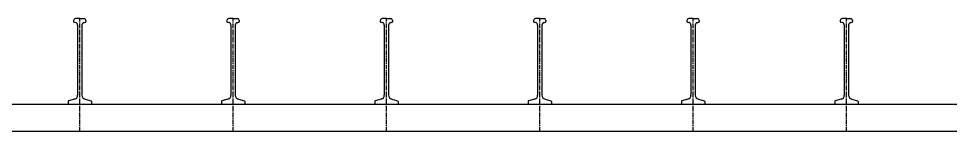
# Model space of a CAD drawing. Header units: millimetres. Extents: x -218 to 5936, y 987 to 3483.
# Drawn here: x 1301 to 2821, y 987 to 1171 of the extents above; entities that cross this region are included whole.
import ezdxf

# ---------------------------------------------------------------- set-up
doc = ezdxf.new("R2010")
doc.units = ezdxf.units.MM
doc.header["$LTSCALE"] = 10
doc.linetypes.add('MITTE2', pattern=[1.125, 0.75, -0.125, 0.125, -0.125])
doc.layers.add('HALFEN', color=2, linetype='CONTINUOUS')

msp = doc.modelspace()

# ---------------------------------------------------------------- linework, layer by layer
at = {"layer": 'HALFEN'}
for p, q in [((1401.2, 1171.3), (1394.2, 1171.3)), ((1401.2, 1171.3), (1408.2, 1171.3)), ((1651.2, 1171.3), (1644.2, 1171.3)), ((1651.2, 1171.3), (1658.2, 1171.3)), ((1901.2, 1171.3), (1894.2, 1171.3)), ((1901.2, 1171.3), (1908.2, 1171.3)), ((2151.2, 1171.3), (2144.2, 1171.3)), ((2151.2, 1171.3), (2158.2, 1171.3)), ((2401.2, 1171.3), (2394.2, 1171.3)), ((2401.2, 1171.3), (2408.2, 1171.3)), ((2651.2, 1171.3), (2644.2, 1171.3)), ((2651.2, 1171.3), (2658.2, 1171.3)), ((1391.2, 1168.3), (1391.2, 1166.3)), ((1394.7, 1164.6), (1392, 1165.4)), ((1397.7, 1160.8), (1397.7, 1046.5)), ((1404.8, 1160.8), (1404.8, 1046.5)), ((1407.8, 1164.6), (1410.5, 1165.4)), ((1411.2, 1168.3), (1411.2, 1166.3)), ((1641.2, 1168.3), (1641.2, 1166.3)), ((1644.7, 1164.6), (1642, 1165.4)), ((1647.7, 1160.8), (1647.7, 1046.5)), ((1654.8, 1160.8), (1654.8, 1046.5)), ((1657.8, 1164.6), (1660.5, 1165.4)), ((1661.2, 1168.3), (1661.2, 1166.3)), ((1891.2, 1168.3), (1891.2, 1166.3)), ((1894.7, 1164.6), (1892, 1165.4)), ((1897.7, 1160.8), (1897.7, 1046.5)), ((1904.8, 1160.8), (1904.8, 1046.5)), ((1907.8, 1164.6), (1910.5, 1165.4)), ((1911.2, 1168.3), (1911.2, 1166.3)), ((2141.2, 1168.3), (2141.2, 1166.3)), ((2144.7, 1164.6), (2142, 1165.4)), ((2147.7, 1160.8), (2147.7, 1046.5)), ((2154.8, 1160.8), (2154.8, 1046.5)), ((2157.8, 1164.6), (2160.5, 1165.4)), ((2161.2, 1168.3), (2161.2, 1166.3)), ((2391.2, 1168.3), (2391.2, 1166.3)), ((2394.7, 1164.6), (2392, 1165.4)), ((2397.7, 1160.8), (2397.7, 1046.5)), ((2404.8, 1160.8), (2404.8, 1046.5)), ((2407.8, 1164.6), (2410.5, 1165.4)), ((2411.2, 1168.3), (2411.2, 1166.3)), ((2641.2, 1168.3), (2641.2, 1166.3)), ((2644.7, 1164.6), (2642, 1165.4)), ((2647.7, 1160.8), (2647.7, 1046.5)), ((2654.8, 1160.8), (2654.8, 1046.5)), ((2657.8, 1164.6), (2660.5, 1165.4)), ((2661.2, 1168.3), (2661.2, 1166.3)), ((1382.2, 1036.2), (1382.2, 1031.3)), ((1392.5, 1039.7), (1383, 1037.2)), ((1410, 1039.7), (1419.5, 1037.2)), ((1420.2, 1036.2), (1420.2, 1031.3)), ((1632.2, 1036.2), (1632.2, 1031.3)), ((1642.5, 1039.7), (1633, 1037.2)), ((1660, 1039.7), (1669.5, 1037.2)), ((1670.2, 1036.2), (1670.2, 1031.3)), ((1882.2, 1036.2), (1882.2, 1031.3)), ((1892.5, 1039.7), (1883, 1037.2)), ((1910, 1039.7), (1919.5, 1037.2)), ((1920.2, 1036.2), (1920.2, 1031.3)), ((2132.2, 1036.2), (2132.2, 1031.3)), ((2142.5, 1039.7), (2133, 1037.2)), ((2160, 1039.7), (2169.5, 1037.2)), ((2170.2, 1036.2), (2170.2, 1031.3)), ((2382.2, 1036.2), (2382.2, 1031.3)), ((2392.5, 1039.7), (2383, 1037.2)), ((2410, 1039.7), (2419.5, 1037.2)), ((2420.2, 1036.2), (2420.2, 1031.3)), ((2632.2, 1036.2), (2632.2, 1031.3)), ((2642.5, 1039.7), (2633, 1037.2)), ((2660, 1039.7), (2669.5, 1037.2)), ((2670.2, 1036.2), (2670.2, 1031.3)), ((5936.2, 1031.3), (-133.8, 1031.3)), ((5936.2, 987.3), (-133.8, 987.3))]:
    msp.add_line(p, q, dxfattribs=at)
at = {"layer": 'HALFEN', "color": 1, "linetype": 'MITTE2'}
for p, q in [((1401.2, 987.3), (1401.2, 1171.3)), ((1651.2, 987.3), (1651.2, 1171.3)), ((1901.2, 987.3), (1901.2, 1171.3)), ((2151.2, 987.3), (2151.2, 1171.3)), ((2401.2, 987.3), (2401.2, 1171.3)), ((2651.2, 987.3), (2651.2, 1171.3))]:
    msp.add_line(p, q, dxfattribs=at)
at = {"layer": 'HALFEN'}
for centre, radius, start, end in [((1394.2, 1168.3), 3, 90, 180), ((1408.2, 1168.3), 3, 0, 90), ((1644.2, 1168.3), 3, 90, 180), ((1658.2, 1168.3), 3, 0, 90), ((1894.2, 1168.3), 3, 90, 180), ((1908.2, 1168.3), 3, 0, 90), ((2144.2, 1168.3), 3, 90, 180), ((2158.2, 1168.3), 3, 0, 90), ((2394.2, 1168.3), 3, 90, 180), ((2408.2, 1168.3), 3, 0, 90), ((2644.2, 1168.3), 3, 90, 180), ((2658.2, 1168.3), 3, 0, 90), ((1392.2, 1166.3), 1, 180, 255), ((1393.7, 1160.8), 4, 0, 75), ((1408.8, 1160.8), 4, 105, 180), ((1410.2, 1166.3), 1, 285, 0), ((1642.2, 1166.3), 1, 180, 255), ((1643.7, 1160.8), 4, 0, 75), ((1658.8, 1160.8), 4, 105, 180), ((1660.2, 1166.3), 1, 285, 0), ((1892.2, 1166.3), 1, 180, 255), ((1893.7, 1160.8), 4, 0, 75), ((1908.8, 1160.8), 4, 105, 180), ((1910.2, 1166.3), 1, 285, 0), ((2142.2, 1166.3), 1, 180, 255), ((2143.7, 1160.8), 4, 0, 75), ((2158.8, 1160.8), 4, 105, 180), ((2160.2, 1166.3), 1, 285, 0), ((2392.2, 1166.3), 1, 180, 255), ((2393.7, 1160.8), 4, 0, 75), ((2408.8, 1160.8), 4, 105, 180), ((2410.2, 1166.3), 1, 285, 0), ((2642.2, 1166.3), 1, 180, 255), ((2643.7, 1160.8), 4, 0, 75), ((2658.8, 1160.8), 4, 105, 180), ((2660.2, 1166.3), 1, 285, 0), ((1383.2, 1036.2), 1, 105, 180), ((1390.7, 1046.5), 7, 285, 0), ((1411.8, 1046.5), 7, 180, 255), ((1419.2, 1036.2), 1, 0, 75), ((1633.2, 1036.2), 1, 105, 180), ((1640.7, 1046.5), 7, 285, 0), ((1661.8, 1046.5), 7, 180, 255), ((1669.2, 1036.2), 1, 0, 75), ((1883.2, 1036.2), 1, 105, 180), ((1890.7, 1046.5), 7, 285, 0), ((1911.8, 1046.5), 7, 180, 255), ((1919.2, 1036.2), 1, 0, 75), ((2133.2, 1036.2), 1, 105, 180), ((2140.7, 1046.5), 7, 285, 0), ((2161.8, 1046.5), 7, 180, 255), ((2169.2, 1036.2), 1, 0, 75), ((2383.2, 1036.2), 1, 105, 180), ((2390.7, 1046.5), 7, 285, 0), ((2411.8, 1046.5), 7, 180, 255), ((2419.2, 1036.2), 1, 0, 75), ((2633.2, 1036.2), 1, 105, 180), ((2640.7, 1046.5), 7, 285, 0), ((2661.8, 1046.5), 7, 180, 255), ((2669.2, 1036.2), 1, 0, 75)]:
    msp.add_arc(centre, radius, start, end, dxfattribs=at)

doc.saveas('drawing.dxf')
